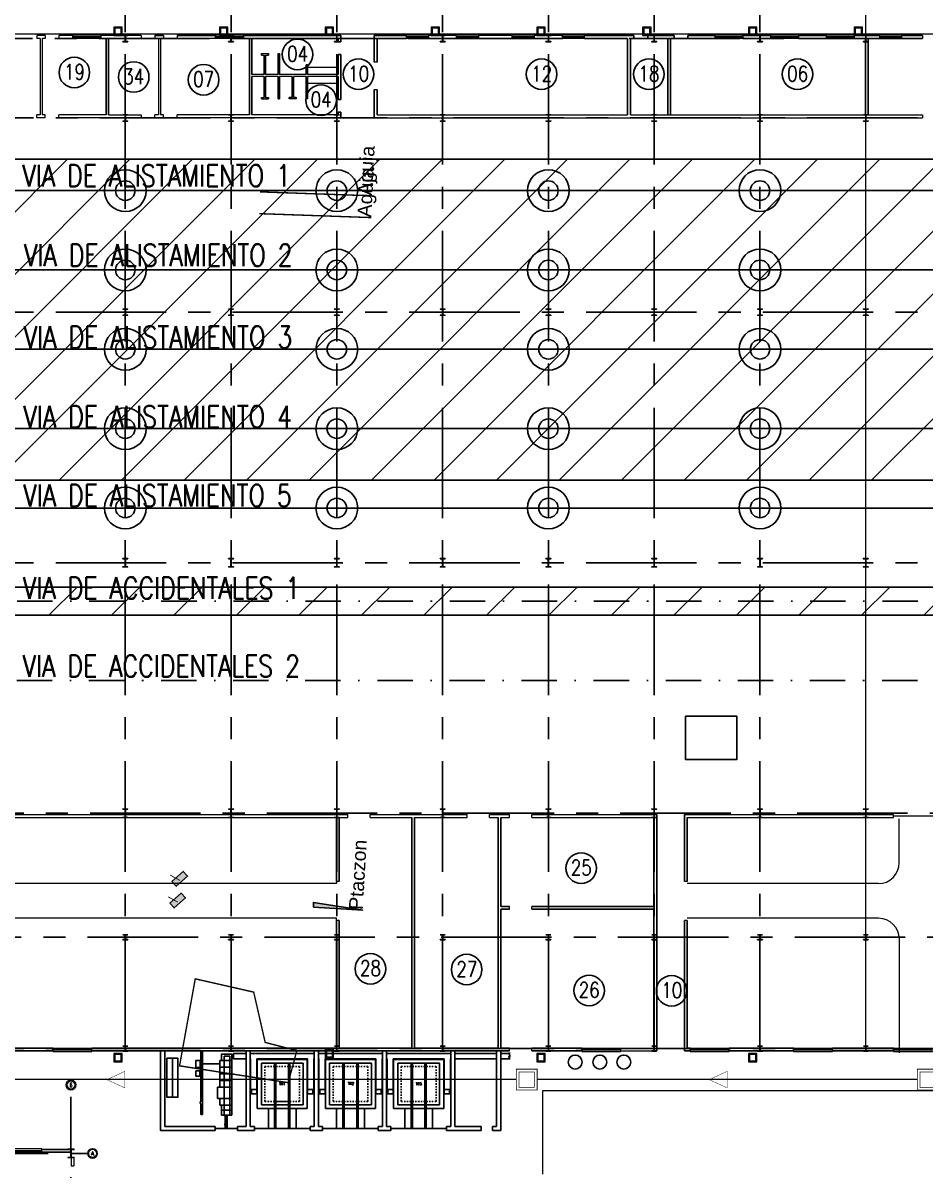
# Model space of a CAD drawing. Header units: millimetres. Extents: x -940 to 1351, y -586 to 711.
# Drawn here: x 622.3 to 687.1, y 202.6 to 285 of the extents above; entities that cross this region are included whole.
import ezdxf
from ezdxf.enums import TextEntityAlignment as Align

# ---------------------------------------------------------------- set-up
doc = ezdxf.new("R2010")
doc.units = ezdxf.units.MM
for name, pattern in [('CENTER', [50.8, 31.75, -6.35, 6.35, -6.35]), ('DASHED2', [0.375, 0.25, -0.125]), ('PHANTOM', [63.5, 31.75, -6.35, 6.35, -6.35, 6.35, -6.35]), ('TRAZO_Y_PUNTO2', [12.7, 6.35, -3.175, 0, -3.175]), ('TRAZOS', [0.75, 0.5, -0.25])]:
    doc.linetypes.add(name, pattern=pattern)
for name, color, linetype in [('00-perfiles', 3, 'Continuous'), ('Aisladores', 2, 'Continuous'), ('C_Aux', 2, 'Continuous'), ('camara de inspeccion', 4, 'Continuous'), ('Catenaria', 2, 'Continuous'), ('CI-Auxiliar1', 1, 'Continuous'), ('CI-Carpinteria Ventanas', 2, 'Continuous'), ('CI-Corte Mamposteria', 3, 'Continuous'), ('CI-Encofrado-g', 4, 'Continuous'), ('CI-Encofrados', 2, 'Continuous'), ('CI-Mampostería', 4, 'Continuous'), ('CI-Sanitarios', 1, 'Continuous'), ('Civ Auxiliar', 252, 'PHANTOM'), ('CLOACAL PRIMARIO', 6, 'Continuous'), ('ENad-AGUJAS', 22, 'Continuous'), ('ENad-cambios', 15, 'Continuous'), ('ENad-EDIFICIOS_ANDENES', 42, 'Continuous'), ('ES-Perfiles-g', 4, 'Continuous'), ('GE-Ejes', 1, 'CENTER'), ('GE-Titulos', 4, 'Continuous'), ('ME- VIAS SIN CAT', 1, 'TRAZO_Y_PUNTO2'), ('ME-Vias con catenarias', 30, 'Continuous'), ('numero locales', 3, 'Continuous'), ('S_EJES', 1, 'CENTER'), ('Scr Aguja', 1, 'Continuous'), ('Scr Corazon', 12, 'Continuous'), ('Transformadores', 3, 'Continuous')]:
    doc.layers.add(name, color=color, linetype=linetype)
for name, color, linetype, lineweight in [('CI-Circulación', 3, 'Continuous', 20), ('CI-PLUVIALES', 3, 'Continuous', 9), ('Circulación', 253, 'Continuous', 20)]:
    doc.layers.add(name, color=color, linetype=linetype, lineweight=lineweight)
doc.styles.add('Romans', font='romans.shx', dxfattribs={"width": 0.8})
doc.styles.add('Romans PF', font='romans.shx', dxfattribs={"width": 0.8})
doc.styles.get("Standard").update_dxf_attribs({"font": 'arial.ttf'})

# ---------------------------------------------------------------- blocks, each defined once
blk = doc.blocks.new('cambio-flat-1')
at = {"layer": 'ENad-cambios'}
h = blk.add_hatch(color=1, dxfattribs=at)
h.dxf.hatch_style = 1
h.set_gradient(color1=(255, 159, 127), color2=(255, 255, 0), tint=1)
h.paths.add_polyline_path([(6411372.879, 6139106.942), (6411372.879, 6139107.412), (6411373.962, 6139107.412), (6411373.962, 6139106.942)])
at = {"layer": 'ENad-cambios', "color": 1}
blk.add_lwpolyline([(6411372.879, 6139107.412), (6411373.962, 6139107.412), (6411373.962, 6139106.942), (6411372.879, 6139106.942)], close=True, dxfattribs=at)
at = {"layer": 'ENad-cambios', "const_width": 0.06}
blk.add_lwpolyline([(6411373.348, 6139107.08), (6411373.087, 6139107.823)], dxfattribs=at)
blk = doc.blocks.new('cambio-flat-2')
at = {"layer": 'ENad-cambios'}
h = blk.add_hatch(color=1, dxfattribs=at)
h.dxf.hatch_style = 1
h.set_gradient(color1=(255, 159, 127), color2=(255, 255, 0), tint=1)
h.paths.add_polyline_path([(6411372.879, 6139106.942), (6411372.879, 6139107.412), (6411373.962, 6139107.412), (6411373.962, 6139106.942)])
at = {"layer": 'ENad-cambios', "color": 1}
blk.add_lwpolyline([(6411372.879, 6139107.412), (6411373.962, 6139107.412), (6411373.962, 6139106.942), (6411372.879, 6139106.942)], close=True, dxfattribs=at)
at = {"layer": 'ENad-cambios', "const_width": 0.06}
blk.add_lwpolyline([(6411373.348, 6139107.08), (6411373.087, 6139107.823)], dxfattribs=at)
blk = doc.blocks.new('v-1')
at = {"layer": 'CI-Carpinteria Ventanas', "lineweight": 5, "ltscale": 2}
for p, q in [((0.02, 0.2), (1.96, 0.2)), ((1.95, 0.179), (0.03, 0.179)), ((1.95, 0.134), (0.03, 0.134)), ((0.03, 0.089), (1.95, 0.089)), ((0.99, 0.179), (0.99, 0.089))]:
    blk.add_line(p, q, dxfattribs=at)
for points in [[(0, 0.089), (0.03, 0.089), (0.03, 0.179), (0.02, 0.179), (0.02, 0.21), (-0.035, 0.21), (-0.035, 0.2)], [(0, 0), (0, -0.04), (2, -0.04), (2, 0)], [(2, 0.089), (1.95, 0.089), (1.95, 0.179), (1.96, 0.179), (1.96, 0.21), (2.015, 0.21), (2.015, 0.2)]]:
    blk.add_lwpolyline(points, dxfattribs=at)
blk = doc.blocks.new('v-3')
at = {"layer": 'CI-Carpinteria Ventanas', "lineweight": 5, "ltscale": 2}
for p, q in [((0.02, 0.2), (2.76, 0.2)), ((2.75, 0.179), (0.03, 0.179)), ((2.75, 0.134), (0.03, 0.134)), ((0.03, 0.089), (2.75, 0.089)), ((1.39, 0.179), (1.39, 0.089))]:
    blk.add_line(p, q, dxfattribs=at)
for points in [[(0, 0.089), (0.03, 0.089), (0.03, 0.179), (0.02, 0.179), (0.02, 0.21), (-0.035, 0.21), (-0.035, 0.2)], [(0, 0), (0, -0.04), (2.8, -0.04), (2.8, 0)], [(2.8, 0.089), (2.75, 0.089), (2.75, 0.179), (2.76, 0.179), (2.76, 0.21), (2.815, 0.21), (2.815, 0.2)]]:
    blk.add_lwpolyline(points, dxfattribs=at)
blk = doc.blocks.new('v-2')
at = {"layer": 'CI-Carpinteria Ventanas', "lineweight": 5, "ltscale": 2}
for p, q in [((0.02, 0.2), (1.56, 0.2)), ((1.55, 0.179), (0.03, 0.179)), ((1.55, 0.134), (0.03, 0.134)), ((0.03, 0.089), (1.55, 0.089)), ((0.79, 0.179), (0.79, 0.089))]:
    blk.add_line(p, q, dxfattribs=at)
for points in [[(0, 0.089), (0.03, 0.089), (0.03, 0.179), (0.02, 0.179), (0.02, 0.21), (-0.035, 0.21), (-0.035, 0.2)], [(0, 0), (0, -0.04), (1.6, -0.04), (1.6, 0)], [(1.6, 0.089), (1.55, 0.089), (1.55, 0.179), (1.56, 0.179), (1.56, 0.21), (1.615, 0.21), (1.615, 0.2)]]:
    blk.add_lwpolyline(points, dxfattribs=at)
blk = doc.blocks.new('numeros locales')
at = {"layer": 'numero locales', "color": 2}
blk.add_circle((0, 0), 1.099, dxfattribs=at)
at = {"layer": 'numero locales', "style": 'Romans', "width": 0.8}
blk.add_attdef('24', text='', height=1.1, dxfattribs=at).set_placement((0.008, -0.511), align=Align.CENTER)
blk = doc.blocks.new('CAMARA PL')
at = {"layer": 'CI-PLUVIALES', "ltscale": 2}
for points in [[(0, -0.6), (1.2, -0.6), (1.2, 0.6), (0, 0.6)], [(0.15, -0.45), (1.05, -0.45), (1.05, 0.45), (0.15, 0.45)]]:
    blk.add_lwpolyline(points, close=True, dxfattribs=at)
blk.add_lwpolyline([(0.35, 0.6), (0.85, 0.6)], dxfattribs=at)
blk = doc.blocks.new('A$C5B8B52F2')
at = {"layer": 'ES-Perfiles-g'}
for p, q in [((5, 175), (-175, 175)), ((-175, 169), (-175, 175)), ((-5, 169), (-175, 169)), ((-5, 169), (-5, -169)), ((5, 175), (175, 175)), ((5, 169), (5, -169)), ((175, 169), (5, 169)), ((175, 175), (175, 169)), ((-5, -169), (-175, -169)), ((-175, -169), (-175, -175)), ((-175, -175), (-5, -175)), ((-5, -175), (5, -175)), ((175, -169), (5, -169)), ((5, -175), (175, -175)), ((175, -175), (175, -169))]:
    blk.add_line(p, q, dxfattribs=at)
blk = doc.blocks.new('PERFIL 350')
at = {"layer": 'ES-Perfiles-g', "lineweight": 5, "ltscale": 2, "xscale": 0.001, "yscale": 0.001, "zscale": 0.001}
blk.add_blockref('A$C5B8B52F2', (0, 0), dxfattribs=at)
blk = doc.blocks.new('1')
at = {"layer": 'CI-Encofrado-g', "ltscale": 2}
for p, q in [((-36008, 14315), (-36008, 17815)), ((-36008, 17815), (-32408, 17815)), ((-35708, 14565), (-35708, 17565)), ((-35708, 17565), (-32708, 17565)), ((-32708, 14565), (-32708, 17565)), ((-32408, 14315), (-32408, 17815)), ((-36008, 14315), (-32408, 14315)), ((-35708, 14565), (-32708, 14565))]:
    blk.add_line(p, q, dxfattribs=at)
at = {"layer": 'CI-Encofrados', "color": 1, "ltscale": 2}
for p, q in [((-34758, 12865), (-34758, 17565)), ((-34658, 12865), (-34658, 17565)), ((-33758, 12865), (-33758, 17565)), ((-33658, 12865), (-33658, 17565))]:
    blk.add_line(p, q, dxfattribs=at)
at = {"layer": 'Civ Auxiliar', "ltscale": 2}
for p, q in [((-34708, 12865), (-34708, 17565)), ((-33708, 12865), (-33708, 17565))]:
    blk.add_line(p, q, dxfattribs=at)
at = {"layer": 'Transformadores', "color": 1, "linetype": 'DASHED2', "ltscale": 25}
blk.add_lwpolyline([(-32958, 17315), (-32958, 14815), (-35458, 14815), (-35458, 17315)], close=True, dxfattribs=at)
blk = doc.blocks.new('CI')
at = {"layer": 'camara de inspeccion', "ltscale": 2, "const_width": 0.06}
for points in [[(18072.656, 14483.486), (18072.656, 14482.736), (18073.406, 14482.736), (18074.156, 14482.736), (18074.156, 14483.486), (18074.156, 14484.236), (18073.406, 14484.236), (18072.656, 14484.236)], [(18072.856, 14483.486), (18072.856, 14482.936), (18073.406, 14482.936), (18073.956, 14482.936), (18073.956, 14483.486), (18073.956, 14484.036), (18073.406, 14484.036), (18072.856, 14484.036)], [(18101.463, 14483.486), (18101.463, 14482.736), (18102.213, 14482.736), (18102.963, 14482.736), (18102.963, 14483.486), (18102.963, 14484.236), (18102.213, 14484.236), (18101.463, 14484.236)], [(18101.663, 14483.486), (18101.663, 14482.936), (18102.213, 14482.936), (18102.763, 14482.936), (18102.763, 14483.486), (18102.763, 14484.036), (18102.213, 14484.036), (18101.663, 14484.036)]]:
    blk.add_lwpolyline(points, close=True, dxfattribs=at)
blk = doc.blocks.new('flechas')
at = {"layer": 'CLOACAL PRIMARIO', "lineweight": 20, "ltscale": 2, "const_width": 0.06}
for points in [[(-17180.29, 3310.3), (-17182.88, 3309.1), (-17180.29, 3307.91), (-17180.29, 3310.3)], [(-17093.74, 3310.3), (-17096.33, 3309.1), (-17093.74, 3307.91), (-17093.74, 3310.3)]]:
    blk.add_lwpolyline(points, dxfattribs=at)
blk = doc.blocks.new('cat')
at = {"layer": 'Aisladores', "ltscale": 4}
for centre, radius in [((30.4, -10.918), 1.5), ((45.6, -10.918), 1.5), ((60.8, -10.918), 1.5), ((76, -10.918), 1.5), ((30.4, -10.918), 0.7), ((45.6, -10.918), 0.7), ((60.8, -10.918), 0.7), ((76, -10.918), 0.7), ((30.4, -16.618), 1.5), ((45.6, -16.618), 1.5), ((60.8, -16.618), 1.5), ((76, -16.618), 1.5), ((30.4, -16.618), 0.7), ((45.6, -16.618), 0.7), ((60.8, -16.618), 0.7), ((76, -16.618), 0.7), ((30.4, -22.318), 1.5), ((45.6, -22.318), 1.5), ((60.8, -22.318), 1.5), ((76, -22.318), 1.5), ((30.4, -22.318), 0.7), ((45.6, -22.318), 0.7), ((60.8, -22.318), 0.7), ((76, -22.318), 0.7), ((30.4, -28.018), 1.5), ((45.6, -28.018), 1.5), ((60.8, -28.018), 1.5), ((76, -28.018), 1.5), ((30.4, -28.018), 0.7), ((45.6, -28.018), 0.7), ((60.8, -28.018), 0.7), ((76, -28.018), 0.7), ((30.4, -33.718), 1.5), ((45.6, -33.718), 1.5), ((60.8, -33.718), 1.5), ((76, -33.718), 1.5), ((30.4, -33.718), 0.7), ((45.6, -33.718), 0.7), ((60.8, -33.718), 0.7), ((76, -33.718), 0.7)]:
    blk.add_circle(centre, radius, dxfattribs=at)

msp = doc.modelspace()

# ---------------------------------------------------------------- hatches: boundary and pattern name
at = {"layer": 'CI-Auxiliar1', "transparency": 33554549}
h = msp.add_hatch(dxfattribs=at)
h.set_pattern_fill('ANSI31', color=256)
h.paths.add_polyline_path([(844.565, 244.505), (604.22, 244.505), (604.22, 242.473), (844.565, 242.473)])
h.paths.add_polyline_path([(844.565, 252.182), (604.22, 252.182), (604.22, 275.23), (782.977, 275.23), (844.565, 275.23)])
at = {"layer": 'ENad-AGUJAS'}
h = msp.add_hatch(color=27, dxfattribs=at)
h.set_gradient(color1=(141, 85, 42), one_color=1, tint=1)
h.paths.add_polyline_path([(643.146, 221.502), (643.132, 221.85), (646.675, 221.289)])

# ---------------------------------------------------------------- linework, layer by layer
at = {"color": 1}
for p, q in [((633.003, 210.662), (633.003, 207.854)), ((635.173, 210.248), (636.423, 210.248)), ((636.785, 205.608), (636.785, 206.558)), ((636.859, 205.608), (636.859, 206.558)), ((636.93, 205.608), (636.93, 206.558))]:
    msp.add_line(p, q, dxfattribs=at)
for p, q in [((643.106, 208.401), (643.106, 208.101)), ((648.006, 208.401), (648.006, 208.101))]:
    msp.add_line(p, q)
at = {"color": 1, "ltscale": 2}
for p, q in [((640.898, 207.558), (640.398, 207.558)), ((640.398, 207.558), (640.398, 205.608)), ((640.898, 207.558), (641.398, 207.558)), ((641.398, 207.558), (641.398, 205.608)), ((645.298, 207.558), (645.298, 205.608)), ((646.298, 207.558), (646.298, 205.608)), ((650.198, 207.558), (650.198, 205.608)), ((651.198, 207.558), (651.198, 205.608)), ((636.072, 205.608), (637.672, 205.608)), ((638.898, 205.608), (642.898, 205.608)), ((643.798, 205.608), (647.798, 205.608)), ((648.698, 205.608), (652.698, 205.608))]:
    msp.add_line(p, q, dxfattribs=at)
at = {"color": 1}
for points in [[(637.273, 210.488), (637.273, 210.958), (636.538, 210.958), (636.538, 210.488)], [(632.609, 210.662), (633.398, 210.662), (633.398, 207.854), (632.609, 207.854)], [(634.991, 210.502), (634.693, 210.502), (634.693, 209.994), (634.991, 209.994)], [(637.273, 210.008), (637.273, 210.488), (636.423, 210.488), (636.423, 210.008)], [(634.693, 209.746), (634.981, 209.746), (634.981, 209.36), (634.693, 209.36)], [(637.273, 209.528), (637.273, 210.008), (636.423, 210.008), (636.423, 209.528)], [(637.273, 209.048), (637.273, 209.528), (636.423, 209.528), (636.423, 209.048)], [(637.273, 207.768), (637.273, 208.568), (636.248, 208.568), (636.248, 207.768)], [(637.273, 207.288), (637.273, 207.768), (636.423, 207.768), (636.423, 207.288)], [(637.273, 206.923), (637.273, 207.288), (636.538, 207.288), (636.538, 206.923)]]:
    msp.add_lwpolyline(points, close=True, dxfattribs=at)
msp.add_lwpolyline([(636.423, 208.568), (636.423, 208.568), (637.273, 208.568), (637.273, 209.048), (636.423, 209.048), (636.423, 208.568)], dxfattribs=at)
at = {"color": 1, "linetype": 'TRAZOS', "ltscale": 100}
msp.add_lwpolyline([(637.273, 206.558), (637.273, 206.923), (636.538, 206.923), (636.538, 206.558)], close=True, dxfattribs=at)
at = {"layer": '00-perfiles'}
msp.add_lwpolyline([(669.871, 235.22), (673.545, 235.22), (673.545, 232.106), (669.871, 232.106)], close=True, dxfattribs=at)
at = {"layer": 'C_Aux', "lineweight": 25, "ltscale": 0.25}
for p, q in [((636.732, 205.887), (636.982, 205.887)), ((636.771, 205.901), (636.799, 205.873)), ((636.842, 205.901), (636.871, 205.873)), ((636.916, 205.901), (636.944, 205.873))]:
    msp.add_line(p, q, dxfattribs=at)
at = {"layer": 'CI-Auxiliar1', "ltscale": 2}
for points in [[(657.217, 211.007), (657.217, 210.842), (657.273, 210.814), (657.161, 210.758), (657.217, 210.73), (657.217, 210.566)], [(657.217, 211.058), (657.217, 210.938)]]:
    msp.add_lwpolyline(points, dxfattribs=at)
at = {"layer": 'CI-Carpinteria Ventanas', "lineweight": 5, "ltscale": 2}
msp.add_line((688.02, 228.058), (684.82, 228.058), dxfattribs=at)
at = {"layer": 'CI-Circulación', "ltscale": 2}
for p, q in [((765.342, 284.23), (598.843, 284.23)), ((659.598, 208.318), (659.598, 202.33)), ((827.426, 208.318), (659.598, 208.318))]:
    msp.add_line(p, q, dxfattribs=at)
at = {"layer": 'CI-Corte Mamposteria'}
for p, q in [((632.153, 209.208), (632.153, 211.182)), ((632.453, 211.182), (632.453, 205.758)), ((635.053, 208.558), (635.053, 211.182)), ((635.173, 211.182), (635.173, 206.612)), ((638.298, 205.758), (638.298, 211.182)), ((638.598, 205.758), (638.598, 211.182)), ((643.198, 211.182), (643.198, 205.758)), ((643.498, 211.182), (643.498, 205.758)), ((648.098, 211.182), (648.098, 205.758)), ((648.398, 211.182), (648.398, 205.758)), ((652.998, 211.182), (652.998, 205.758)), ((653.298, 211.182), (653.298, 205.758)), ((656.298, 211.182), (656.298, 205.758)), ((656.598, 211.182), (656.598, 205.458)), ((632.153, 205.458), (632.153, 209.208)), ((635.053, 207.532), (635.053, 208.558)), ((635.003, 207.412), (635.003, 207.532)), ((635.003, 207.532), (635.053, 207.532)), ((635.053, 207.412), (635.003, 207.412)), ((635.053, 206.612), (635.053, 207.412)), ((635.173, 206.612), (635.053, 206.612)), ((636.072, 205.458), (632.153, 205.458)), ((632.453, 205.758), (636.072, 205.758)), ((636.072, 205.458), (636.072, 205.758)), ((637.672, 205.758), (638.298, 205.758)), ((637.672, 205.458), (637.672, 205.758)), ((638.538, 205.458), (637.672, 205.458)), ((638.538, 205.458), (638.898, 205.458)), ((638.598, 205.758), (638.898, 205.758)), ((638.898, 205.758), (638.898, 205.458)), ((642.898, 205.758), (643.198, 205.758)), ((643.198, 205.758), (642.898, 205.758)), ((642.898, 205.758), (642.898, 205.458)), ((642.898, 205.458), (643.798, 205.458)), ((643.498, 205.758), (643.798, 205.758)), ((643.498, 205.758), (643.798, 205.758)), ((643.798, 205.758), (643.798, 205.458)), ((647.798, 205.758), (648.098, 205.758)), ((647.798, 205.758), (647.798, 205.458)), ((647.798, 205.458), (648.698, 205.458)), ((648.398, 205.758), (648.698, 205.758)), ((648.698, 205.758), (648.698, 205.458)), ((652.698, 205.758), (652.698, 205.458)), ((652.998, 205.758), (652.698, 205.758)), ((652.698, 205.458), (655.198, 205.458)), ((653.298, 205.758), (655.198, 205.758)), ((653.598, 205.758), (653.298, 205.758)), ((655.198, 205.758), (655.198, 205.458)), ((655.998, 205.758), (656.298, 205.758)), ((656.298, 205.758), (655.998, 205.758)), ((655.998, 205.758), (655.998, 205.458)), ((655.998, 205.458), (656.598, 205.458))]:
    msp.add_line(p, q, dxfattribs=at)
at = {"layer": 'CI-Encofrados', "ltscale": 2}
for p, q in [((636.722, 206.558), (636.722, 210.809)), ((636.722, 210.809), (637.122, 210.809)), ((637.122, 206.558), (637.122, 210.809)), ((638.69, 208.401), (638.69, 208.101)), ((652.906, 208.401), (652.906, 208.101)), ((639.898, 207.058), (639.898, 205.608)), ((641.898, 207.058), (641.898, 205.608)), ((644.798, 207.058), (644.798, 205.608)), ((646.798, 207.058), (646.798, 205.608)), ((649.698, 207.058), (649.698, 205.608)), ((651.698, 207.058), (651.698, 205.608))]:
    msp.add_line(p, q, dxfattribs=at)
for points in [[(638.298, 211.008), (637.405, 211.008), (637.405, 210.608), (638.298, 210.608)], [(643.198, 211.008), (638.598, 211.008)], [(648.098, 211.008), (643.498, 211.008)], [(652.998, 211.008), (648.398, 211.008)], [(656.298, 211.008), (653.298, 211.008)], [(657.217, 211.008), (656.598, 211.008)], [(638.598, 210.608), (638.623, 210.608), (638.623, 208.101), (639.073, 208.101), (639.073, 210.608), (642.723, 210.608), (642.723, 208.101), (643.173, 208.101), (643.173, 210.608), (643.198, 210.608)], [(643.498, 210.608), (643.523, 210.608), (643.523, 208.101), (643.973, 208.101), (643.973, 210.608), (647.623, 210.608), (647.623, 208.101), (648.073, 208.101), (648.073, 210.608), (648.098, 210.608)], [(648.398, 210.608), (648.423, 210.608), (648.423, 208.101), (648.873, 208.101), (648.873, 210.608), (652.523, 210.608), (652.523, 208.101), (652.973, 208.101), (652.973, 210.608), (652.998, 210.608)], [(653.298, 210.608), (656.298, 210.608)], [(656.598, 210.608), (657.217, 210.608)], [(638.69, 208.401), (639.09, 208.401), (639.09, 208.101), (638.69, 208.101)], [(643.106, 208.401), (642.706, 208.401), (642.706, 208.101), (643.106, 208.101)], [(643.59, 208.401), (643.99, 208.401), (643.99, 208.101), (643.59, 208.101)], [(648.006, 208.401), (647.606, 208.401), (647.606, 208.101), (648.006, 208.101)], [(648.49, 208.401), (648.89, 208.401), (648.89, 208.101), (648.49, 208.101)], [(652.906, 208.401), (652.506, 208.401), (652.506, 208.101), (652.906, 208.101)]]:
    msp.add_lwpolyline(points, dxfattribs=at)
for points in [[(638.598, 208.401), (638.69, 208.401), (638.69, 208.101), (638.598, 208.101)], [(643.198, 208.401), (643.106, 208.401), (643.106, 208.101), (643.198, 208.101)], [(643.498, 208.401), (643.59, 208.401), (643.59, 208.101), (643.498, 208.101)], [(648.098, 208.401), (648.006, 208.401), (648.006, 208.101), (648.098, 208.101)], [(648.398, 208.401), (648.49, 208.401), (648.49, 208.101), (648.398, 208.101)], [(652.998, 208.401), (652.906, 208.401), (652.906, 208.101), (652.998, 208.101)]]:
    msp.add_lwpolyline(points, close=True, dxfattribs=at)
at = {"layer": 'CI-Mampostería', "lineweight": 5, "ltscale": 2}
for p, q in [((623.855, 284.119), (623.255, 284.119)), ((623.255, 284.119), (623.255, 283.919)), ((623.505, 283.919), (623.255, 283.919)), ((623.505, 283.919), (623.505, 278.419)), ((623.655, 283.919), (623.655, 278.419)), ((623.855, 283.919), (623.655, 283.919)), ((623.855, 284.119), (623.855, 283.919)), ((625.855, 284.119), (624.855, 284.119)), ((624.855, 284.119), (624.855, 283.919)), ((625.855, 283.919), (624.855, 283.919)), ((630.755, 284.119), (627.855, 284.119)), ((628.255, 283.919), (627.855, 283.919)), ((630.755, 284.119), (630.755, 283.919)), ((631.755, 284.119), (631.755, 283.919)), ((632.005, 283.919), (632.005, 278.419)), ((632.355, 283.919), (632.155, 283.919)), ((632.155, 283.919), (632.155, 278.419)), ((632.355, 284.119), (632.355, 283.919)), ((633.355, 284.119), (633.355, 283.919)), ((636.105, 283.919), (633.355, 283.919)), ((638.555, 283.919), (638.105, 283.919)), ((649.82, 283.919), (649.82, 284.119)), ((651.42, 283.919), (651.42, 284.119)), ((653.42, 284.119), (651.42, 284.119)), ((653.42, 283.919), (653.42, 284.119)), ((655.02, 283.919), (655.02, 284.119)), ((657.42, 284.119), (655.02, 284.119)), ((657.42, 283.919), (657.42, 284.119)), ((659.02, 283.919), (659.02, 284.119)), ((661.02, 284.119), (659.02, 284.119)), ((661.02, 283.919), (661.02, 284.119)), ((662.62, 283.919), (662.62, 284.119)), ((672.003, 283.919), (672.003, 284.119)), ((674.003, 283.919), (674.003, 284.119)), ((676.003, 283.919), (676.003, 284.119)), ((678.003, 283.919), (678.003, 284.119)), ((680.003, 283.919), (680.003, 284.119)), ((682.003, 283.919), (682.003, 284.119)), ((683.82, 283.919), (683.82, 284.119)), ((685.42, 283.919), (685.42, 284.119)), ((686.9, 284.119), (686.9, 283.919)), ((639.405, 282.823), (639.905, 282.823)), ((639.405, 282.723), (639.605, 282.723)), ((639.705, 282.723), (639.905, 282.723)), ((640.605, 282.823), (640.705, 282.823)), ((642.705, 282.024), (642.605, 282.024)), ((647.705, 282.219), (647.505, 282.219)), ((639.605, 281.324), (638.705, 281.324)), ((639.605, 281.174), (638.705, 281.174)), ((640.605, 281.324), (639.705, 281.324)), ((640.605, 281.174), (639.705, 281.174)), ((642.605, 281.324), (640.705, 281.324)), ((641.605, 281.174), (640.705, 281.174)), ((642.605, 281.174), (641.705, 281.174)), ((644.905, 281.324), (642.705, 281.324)), ((644.905, 281.174), (642.705, 281.174)), ((647.705, 280.219), (647.505, 280.219)), ((639.405, 279.674), (639.605, 279.674)), ((639.405, 279.574), (639.905, 279.574)), ((639.705, 279.674), (639.905, 279.674)), ((640.605, 279.574), (640.705, 279.574)), ((641.605, 279.674), (641.405, 279.674)), ((641.905, 279.574), (641.405, 279.574)), ((641.905, 279.674), (641.705, 279.674)), ((642.705, 279.574), (642.605, 279.574)), ((623.505, 278.419), (623.255, 278.419)), ((623.255, 278.219), (623.255, 278.419)), ((623.855, 278.219), (623.255, 278.219)), ((623.855, 278.419), (623.655, 278.419)), ((623.855, 278.219), (623.855, 278.419)), ((628.255, 278.419), (624.855, 278.419)), ((624.855, 278.219), (624.855, 278.419)), ((630.755, 278.219), (624.855, 278.219)), ((628.405, 278.419), (630.755, 278.419)), ((630.755, 278.419), (630.755, 278.219)), ((631.755, 278.219), (631.755, 278.419)), ((632.005, 278.419), (631.755, 278.419)), ((632.355, 278.219), (631.755, 278.219)), ((632.355, 278.419), (632.155, 278.419)), ((632.355, 278.219), (632.355, 278.419)), ((638.555, 278.419), (633.355, 278.419)), ((633.355, 278.219), (633.355, 278.419)), ((645.105, 278.219), (633.355, 278.219)), ((644.905, 278.419), (638.705, 278.419)), ((647.505, 278.219), (686.9, 278.219)), ((647.705, 278.419), (665.705, 278.419)), ((665.905, 278.419), (682.795, 278.419)), ((682.995, 278.419), (686.9, 278.419)), ((686.9, 278.419), (686.9, 278.219)), ((599.228, 228.158), (645.619, 228.158)), ((599.243, 227.958), (644.797, 227.958)), ((644.997, 227.958), (645.619, 227.958)), ((645.619, 227.958), (645.619, 228.158)), ((647.219, 228.158), (654.176, 228.158)), ((647.219, 227.958), (647.219, 228.158)), ((647.219, 227.958), (650.197, 227.958)), ((650.397, 227.958), (654.176, 227.958)), ((654.176, 227.958), (654.176, 228.158)), ((655.776, 228.158), (657.22, 228.158)), ((655.776, 227.958), (655.776, 228.158)), ((655.776, 227.958), (656.398, 227.958)), ((656.598, 227.958), (657.22, 227.958)), ((657.22, 227.958), (657.22, 228.158)), ((658.82, 228.158), (667.797, 228.158)), ((658.82, 227.958), (658.82, 228.158)), ((658.82, 227.958), (667.597, 227.958)), ((669.797, 228.158), (684.82, 228.158)), ((669.997, 227.958), (684.82, 227.958)), ((684.82, 227.958), (684.82, 228.158)), ((644.997, 223.355), (644.797, 223.355)), ((669.996, 223.355), (669.796, 223.355)), ((657.22, 221.36), (657.22, 221.56)), ((658.82, 221.36), (658.82, 221.56)), ((644.997, 220.555), (644.797, 220.555)), ((669.995, 220.555), (669.795, 220.555)), ((624.42, 211.182), (624.42, 211.382)), ((627.22, 211.182), (627.22, 211.382)), ((657.22, 211.182), (657.22, 211.379)), ((658.82, 211.182), (658.82, 211.382)), ((662.42, 211.182), (662.42, 211.382)), ((665.22, 211.182), (665.22, 211.382)), ((665.22, 211.382), (667.597, 211.382)), ((665.22, 211.182), (667.797, 211.182)), ((670.205, 211.189), (670.205, 211.389)), ((673.005, 211.192), (673.005, 211.392)), ((677.62, 211.182), (677.62, 211.382)), ((680.42, 211.182), (680.42, 211.382)), ((684.82, 211.182), (684.82, 211.382)), ((623.619, 203.905), (623.619, 204.105)), ((625.715, 203.905), (625.715, 204.105)), ((625.723, 203.52), (625.723, 202.92)), ((625.723, 203.52), (625.923, 203.52)), ((625.723, 202.92), (625.923, 202.92)), ((625.923, 203.52), (625.923, 202.92))]:
    msp.add_line(p, q, dxfattribs=at)
at = {"layer": 'CI-Mampostería', "ltscale": 2}
for p, q in [((625.855, 283.919), (625.855, 284.119)), ((627.855, 283.919), (627.855, 284.119)), ((628.255, 278.419), (628.255, 283.919)), ((628.405, 278.419), (628.405, 283.919)), ((628.405, 283.919), (630.755, 283.919)), ((631.755, 284.119), (632.355, 284.119)), ((631.755, 283.919), (632.006, 283.919)), ((633.355, 284.119), (636.105, 284.119)), ((636.105, 284.119), (636.105, 283.919)), ((638.105, 284.119), (638.105, 283.919)), ((638.105, 284.119), (645.105, 284.119)), ((638.555, 283.919), (638.555, 278.419)), ((638.705, 283.919), (638.705, 281.324)), ((638.705, 283.919), (644.905, 283.919)), ((644.905, 283.919), (644.905, 283.675)), ((644.905, 283.675), (645.105, 283.675)), ((645.105, 284.119), (645.105, 283.675)), ((647.505, 284.119), (647.505, 282.219)), ((649.82, 284.119), (647.505, 284.119)), ((647.705, 283.919), (649.82, 283.919)), ((647.705, 283.919), (647.705, 282.219)), ((647.705, 283.919), (649.82, 283.919)), ((651.42, 283.919), (653.42, 283.919)), ((655.02, 283.919), (657.42, 283.919)), ((659.02, 283.919), (661.02, 283.919)), ((662.62, 284.119), (666.155, 284.119)), ((662.62, 283.919), (665.705, 283.919)), ((665.705, 283.919), (665.705, 278.419)), ((665.905, 283.919), (665.905, 278.419)), ((665.905, 283.919), (666.155, 283.919)), ((666.155, 284.119), (666.155, 283.919)), ((667.155, 284.119), (667.155, 283.919)), ((667.155, 284.119), (669.045, 284.119)), ((668.595, 283.919), (667.155, 283.919)), ((668.595, 283.919), (668.595, 278.419)), ((668.795, 283.919), (668.795, 278.419)), ((669.045, 283.919), (668.795, 283.919)), ((669.045, 284.119), (669.045, 283.919)), ((670.045, 284.119), (670.045, 283.919)), ((670.045, 284.119), (672.003, 284.119)), ((670.045, 283.919), (672.003, 283.919)), ((674.003, 284.119), (676.003, 284.119)), ((674.003, 283.919), (676.003, 283.919)), ((678.003, 284.119), (680.003, 284.119)), ((678.003, 283.919), (680.003, 283.919)), ((682.003, 284.119), (683.82, 284.119)), ((682.003, 283.919), (682.795, 283.919)), ((682.795, 283.919), (682.795, 278.419)), ((682.995, 283.919), (682.995, 278.419)), ((682.995, 283.919), (683.82, 283.919)), ((685.42, 284.119), (686.9, 284.119)), ((685.42, 283.919), (686.9, 283.919)), ((639.405, 282.723), (639.405, 282.823)), ((639.605, 281.324), (639.605, 282.723)), ((639.705, 281.324), (639.705, 282.723)), ((639.905, 282.723), (639.905, 282.823)), ((640.605, 281.324), (640.605, 282.823)), ((640.705, 281.324), (640.705, 282.823)), ((644.905, 282.751), (644.905, 281.324)), ((644.905, 282.751), (645.105, 282.751)), ((645.105, 282.751), (645.105, 279.519)), ((642.605, 282.024), (642.605, 281.324)), ((642.705, 282.024), (642.705, 281.324)), ((638.705, 281.174), (638.705, 278.419)), ((639.605, 281.174), (639.605, 279.674)), ((639.705, 281.174), (639.705, 279.674)), ((640.605, 281.174), (640.605, 279.574)), ((640.705, 281.174), (640.705, 279.574)), ((641.605, 281.174), (641.605, 279.674)), ((641.705, 281.174), (641.705, 279.674)), ((642.605, 281.174), (642.605, 279.574)), ((642.705, 281.174), (642.705, 279.574)), ((644.905, 281.174), (644.905, 279.519)), ((647.505, 280.219), (647.505, 278.219)), ((647.705, 280.219), (647.705, 278.419)), ((639.405, 279.674), (639.405, 279.574)), ((639.905, 279.674), (639.905, 279.574)), ((641.405, 279.674), (641.405, 279.574)), ((641.905, 279.674), (641.905, 279.574)), ((644.905, 279.519), (645.105, 279.519)), ((644.905, 278.619), (644.905, 278.419)), ((644.905, 278.619), (645.105, 278.619)), ((645.105, 278.619), (645.105, 278.219)), ((644.797, 223.355), (644.797, 227.958)), ((644.997, 223.355), (644.997, 227.958)), ((650.197, 211.379), (650.197, 227.958)), ((650.397, 211.379), (650.397, 227.958)), ((656.398, 211.379), (656.398, 227.958)), ((656.598, 221.56), (656.598, 227.958)), ((667.597, 221.56), (667.597, 227.958)), ((667.797, 211.182), (667.797, 228.158)), ((669.796, 223.355), (669.797, 228.158)), ((669.996, 223.355), (669.997, 227.958)), ((656.598, 221.56), (657.22, 221.56)), ((656.598, 211.379), (656.598, 221.36)), ((656.598, 221.36), (657.22, 221.36)), ((658.82, 221.56), (667.597, 221.56)), ((658.82, 221.36), (667.597, 221.36)), ((667.597, 211.382), (667.597, 221.36)), ((644.797, 211.382), (644.797, 220.555)), ((644.997, 211.379), (644.997, 220.555)), ((669.794, 211.179), (669.795, 220.555)), ((669.994, 211.379), (669.995, 220.555)), ((624.42, 211.382), (619.22, 211.382)), ((624.42, 211.182), (619.22, 211.182)), ((644.797, 211.382), (627.22, 211.382)), ((657.22, 211.182), (627.22, 211.182)), ((650.197, 211.379), (644.997, 211.379)), ((656.398, 211.379), (650.397, 211.379)), ((657.22, 211.379), (656.598, 211.379)), ((662.42, 211.382), (658.82, 211.382)), ((662.42, 211.182), (658.82, 211.182)), ((670.205, 211.179), (669.794, 211.179)), ((670.205, 211.379), (669.994, 211.379)), ((677.62, 211.382), (673.005, 211.382)), ((677.62, 211.182), (673.005, 211.182)), ((684.82, 211.382), (680.42, 211.382)), ((684.82, 211.182), (680.42, 211.182)), ((625.715, 204.105), (623.619, 204.105)), ((625.715, 203.905), (623.619, 203.905))]:
    msp.add_line(p, q, dxfattribs=at)
at = {"layer": 'CI-Mampostería'}
for p, q in [((782.977, 275.23), (604.22, 275.23)), ((631.22, 275.23), (604.22, 275.23)), ((844.565, 252.182), (604.22, 252.182)), ((844.565, 244.505), (604.22, 244.505)), ((844.565, 242.473), (604.22, 242.473))]:
    msp.add_line(p, q, dxfattribs=at)
at = {"layer": 'CI-Mampostería', "color": 1, "ltscale": 2}
msp.add_line((648.098, 209.008), (648.098, 211.182), dxfattribs=at)
at = {"layer": 'CI-Mampostería', "ltscale": 2}
for centre in [(661.947, 210.382), (663.715, 210.382), (665.436, 210.382)]:
    msp.add_circle(centre, 0.5, dxfattribs=at)
at = {"layer": 'CI-Sanitarios', "lineweight": 5, "ltscale": 2}
for p, q in [((644.905, 281.824), (642.705, 281.824)), ((644.905, 280.674), (642.705, 280.674))]:
    msp.add_line(p, q, dxfattribs=at)
at = {"layer": 'Circulación', "ltscale": 2}
for p, q in [((685.216, 224.698), (685.214, 227.857)), ((683.716, 223.198), (669.995, 223.198)), ((683.731, 220.713), (669.995, 220.713)), ((685.231, 211.053), (685.231, 219.213))]:
    msp.add_line(p, q, dxfattribs=at)
at = {"layer": 'Circulación', "lineweight": 5, "ltscale": 2}
for p, q in [((644.797, 223.355), (644.797, 223.198)), ((644.797, 223.198), (599.244, 223.198)), ((644.797, 220.713), (599.244, 220.713)), ((644.797, 220.555), (644.797, 220.713))]:
    msp.add_line(p, q, dxfattribs=at)
at = {"layer": 'Circulación', "ltscale": 2}
for centre, start, end in [((683.716, 224.698), 270, 0), ((683.731, 219.213), 0, 90)]:
    msp.add_arc(centre, 1.5, start, end, dxfattribs=at)
at = {"layer": 'CLOACAL PRIMARIO', "lineweight": 5, "ltscale": 2}
for p, q in [((598.657, 209.145), (657.712, 209.15)), ((659.212, 209.143), (686.52, 209.145))]:
    msp.add_line(p, q, dxfattribs=at)
at = {"layer": 'ENad-AGUJAS', "const_width": 0.1}
for points in [[(647.332, 272.608), (639.292, 272.891)], [(647.287, 271.045), (639.248, 271.328)]]:
    msp.add_lwpolyline(points, dxfattribs=at)
at = {"layer": 'ENad-AGUJAS'}
msp.add_lwpolyline([(643.146, 221.502), (643.132, 221.85), (646.675, 221.289)], close=True, dxfattribs=at)
at = {"layer": 'ENad-EDIFICIOS_ANDENES', "color": 1, "const_width": 0.1}
msp.add_lwpolyline([(634.647, 216.362), (633.519, 210.111), (641.324, 208.903), (641.944, 211.204), (639.671, 211.794), (638.847, 215.407)], close=True, dxfattribs=at)
at = {"layer": 'ES-Perfiles-g'}
for p, q in [((629.614, 284.125), (629.626, 284.125)), ((637.214, 284.125), (637.226, 284.125)), ((644.814, 284.125), (644.826, 284.125)), ((652.414, 284.125), (652.426, 284.125)), ((660.014, 284.125), (660.026, 284.125)), ((667.614, 284.125), (667.626, 284.125)), ((675.214, 284.125), (675.226, 284.125)), ((682.814, 284.125), (682.826, 284.125)), ((629.614, 278.425), (629.626, 278.425)), ((637.214, 278.425), (637.226, 278.425)), ((644.814, 278.425), (644.826, 278.425)), ((652.414, 278.425), (652.426, 278.425)), ((660.014, 278.425), (660.026, 278.425)), ((667.614, 278.425), (667.626, 278.425)), ((675.214, 278.425), (675.226, 278.425)), ((682.814, 278.425), (682.826, 278.425)), ((629.614, 264.475), (629.626, 264.475)), ((637.214, 264.475), (637.226, 264.475)), ((644.814, 264.475), (644.826, 264.475)), ((652.414, 264.475), (652.426, 264.475)), ((660.014, 264.475), (660.026, 264.475)), ((667.614, 264.475), (667.626, 264.475)), ((675.214, 264.475), (675.226, 264.475)), ((682.814, 264.475), (682.826, 264.475)), ((629.612, 246.55), (629.628, 246.55)), ((637.212, 246.55), (637.228, 246.55)), ((644.812, 246.55), (644.828, 246.55)), ((652.412, 246.55), (652.428, 246.55)), ((660.012, 246.55), (660.028, 246.55)), ((667.612, 246.55), (667.628, 246.55)), ((675.212, 246.55), (675.228, 246.55)), ((682.812, 246.55), (682.828, 246.55)), ((629.612, 228.55), (629.628, 228.55)), ((637.212, 228.55), (637.228, 228.55)), ((644.812, 228.55), (644.828, 228.55)), ((652.412, 228.55), (652.428, 228.55)), ((660.012, 228.55), (660.028, 228.55)), ((667.612, 228.55), (667.628, 228.55)), ((675.212, 228.55), (675.228, 228.55)), ((682.812, 228.55), (682.828, 228.55))]:
    msp.add_line(p, q, dxfattribs=at)
for points in [[(629.614, 284.119), (629.445, 284.119), (629.445, 284.125), (629.795, 284.125), (629.795, 284.119), (629.626, 284.119), (629.626, 283.682), (629.795, 283.682), (629.795, 283.675), (629.445, 283.675), (629.445, 283.682), (629.614, 283.682)], [(637.214, 284.119), (637.045, 284.119), (637.045, 284.125), (637.395, 284.125), (637.395, 284.119), (637.226, 284.119), (637.226, 283.682), (637.395, 283.682), (637.395, 283.675), (637.045, 283.675), (637.045, 283.682), (637.214, 283.682)], [(644.814, 284.119), (644.645, 284.119), (644.645, 284.125), (644.995, 284.125), (644.995, 284.119), (644.826, 284.119), (644.826, 283.682), (644.995, 283.682), (644.995, 283.675), (644.645, 283.675), (644.645, 283.682), (644.814, 283.682)], [(652.414, 284.119), (652.245, 284.119), (652.245, 284.125), (652.595, 284.125), (652.595, 284.119), (652.426, 284.119), (652.426, 283.682), (652.595, 283.682), (652.595, 283.675), (652.245, 283.675), (652.245, 283.682), (652.414, 283.682)], [(660.014, 284.119), (659.845, 284.119), (659.845, 284.125), (660.195, 284.125), (660.195, 284.119), (660.026, 284.119), (660.026, 283.682), (660.195, 283.682), (660.195, 283.675), (659.845, 283.675), (659.845, 283.682), (660.014, 283.682)], [(667.614, 284.119), (667.445, 284.119), (667.445, 284.125), (667.795, 284.125), (667.795, 284.119), (667.626, 284.119), (667.626, 283.682), (667.795, 283.682), (667.795, 283.675), (667.445, 283.675), (667.445, 283.682), (667.614, 283.682)], [(675.214, 284.119), (675.045, 284.119), (675.045, 284.125), (675.395, 284.125), (675.395, 284.119), (675.226, 284.119), (675.226, 283.682), (675.395, 283.682), (675.395, 283.675), (675.045, 283.675), (675.045, 283.682), (675.214, 283.682)], [(682.814, 284.119), (682.645, 284.119), (682.645, 284.125), (682.995, 284.125), (682.995, 284.119), (682.826, 284.119), (682.826, 283.682), (682.995, 283.682), (682.995, 283.675), (682.645, 283.675), (682.645, 283.682), (682.814, 283.682)], [(629.614, 278.419), (629.445, 278.419), (629.445, 278.425), (629.795, 278.425), (629.795, 278.419), (629.626, 278.419), (629.626, 277.982), (629.795, 277.982), (629.795, 277.975), (629.445, 277.975), (629.445, 277.982), (629.614, 277.982)], [(637.214, 278.419), (637.045, 278.419), (637.045, 278.425), (637.395, 278.425), (637.395, 278.419), (637.226, 278.419), (637.226, 277.982), (637.395, 277.982), (637.395, 277.975), (637.045, 277.975), (637.045, 277.982), (637.214, 277.982)], [(644.814, 278.419), (644.645, 278.419), (644.645, 278.425), (644.995, 278.425), (644.995, 278.419), (644.826, 278.419), (644.826, 277.982), (644.995, 277.982), (644.995, 277.975), (644.645, 277.975), (644.645, 277.982), (644.814, 277.982)], [(652.414, 278.419), (652.245, 278.419), (652.245, 278.425), (652.595, 278.425), (652.595, 278.419), (652.426, 278.419), (652.426, 277.982), (652.595, 277.982), (652.595, 277.975), (652.245, 277.975), (652.245, 277.982), (652.414, 277.982)], [(660.014, 278.419), (659.845, 278.419), (659.845, 278.425), (660.195, 278.425), (660.195, 278.419), (660.026, 278.419), (660.026, 277.982), (660.195, 277.982), (660.195, 277.975), (659.845, 277.975), (659.845, 277.982), (660.014, 277.982)], [(667.614, 278.419), (667.445, 278.419), (667.445, 278.425), (667.795, 278.425), (667.795, 278.419), (667.626, 278.419), (667.626, 277.982), (667.795, 277.982), (667.795, 277.975), (667.445, 277.975), (667.445, 277.982), (667.614, 277.982)], [(675.214, 278.419), (675.045, 278.419), (675.045, 278.425), (675.395, 278.425), (675.395, 278.419), (675.226, 278.419), (675.226, 277.982), (675.395, 277.982), (675.395, 277.975), (675.045, 277.975), (675.045, 277.982), (675.214, 277.982)], [(682.814, 278.419), (682.645, 278.419), (682.645, 278.425), (682.995, 278.425), (682.995, 278.419), (682.826, 278.419), (682.826, 277.982), (682.995, 277.982), (682.995, 277.975), (682.645, 277.975), (682.645, 277.982), (682.814, 277.982)], [(629.614, 264.469), (629.445, 264.469), (629.445, 264.475), (629.795, 264.475), (629.795, 264.469), (629.626, 264.469), (629.626, 264.032), (629.795, 264.032), (629.795, 264.025), (629.445, 264.025), (629.445, 264.032), (629.614, 264.032)], [(637.214, 264.469), (637.045, 264.469), (637.045, 264.475), (637.395, 264.475), (637.395, 264.469), (637.226, 264.469), (637.226, 264.032), (637.395, 264.032), (637.395, 264.025), (637.045, 264.025), (637.045, 264.032), (637.214, 264.032)], [(644.814, 264.469), (644.645, 264.469), (644.645, 264.475), (644.995, 264.475), (644.995, 264.469), (644.826, 264.469), (644.826, 264.032), (644.995, 264.032), (644.995, 264.025), (644.645, 264.025), (644.645, 264.032), (644.814, 264.032)], [(652.414, 264.469), (652.245, 264.469), (652.245, 264.475), (652.595, 264.475), (652.595, 264.469), (652.426, 264.469), (652.426, 264.032), (652.595, 264.032), (652.595, 264.025), (652.245, 264.025), (652.245, 264.032), (652.414, 264.032)], [(660.014, 264.469), (659.845, 264.469), (659.845, 264.475), (660.195, 264.475), (660.195, 264.469), (660.026, 264.469), (660.026, 264.032), (660.195, 264.032), (660.195, 264.025), (659.845, 264.025), (659.845, 264.032), (660.014, 264.032)], [(667.614, 264.469), (667.445, 264.469), (667.445, 264.475), (667.795, 264.475), (667.795, 264.469), (667.626, 264.469), (667.626, 264.032), (667.795, 264.032), (667.795, 264.025), (667.445, 264.025), (667.445, 264.032), (667.614, 264.032)], [(675.214, 264.469), (675.045, 264.469), (675.045, 264.475), (675.395, 264.475), (675.395, 264.469), (675.226, 264.469), (675.226, 264.032), (675.395, 264.032), (675.395, 264.025), (675.045, 264.025), (675.045, 264.032), (675.214, 264.032)], [(682.814, 264.469), (682.645, 264.469), (682.645, 264.475), (682.995, 264.475), (682.995, 264.469), (682.826, 264.469), (682.826, 264.032), (682.995, 264.032), (682.995, 264.025), (682.645, 264.025), (682.645, 264.032), (682.814, 264.032)], [(629.612, 246.543), (629.443, 246.543), (629.443, 246.55), (629.797, 246.55), (629.797, 246.543), (629.628, 246.543), (629.628, 245.958), (629.797, 245.958), (629.797, 245.95), (629.443, 245.95), (629.443, 245.958), (629.612, 245.958)], [(637.212, 246.543), (637.043, 246.543), (637.043, 246.55), (637.397, 246.55), (637.397, 246.543), (637.228, 246.543), (637.228, 245.958), (637.397, 245.958), (637.397, 245.95), (637.043, 245.95), (637.043, 245.958), (637.212, 245.958)], [(644.812, 246.543), (644.643, 246.543), (644.643, 246.55), (644.997, 246.55), (644.997, 246.543), (644.828, 246.543), (644.828, 245.958), (644.997, 245.958), (644.997, 245.95), (644.643, 245.95), (644.643, 245.958), (644.812, 245.958)], [(652.412, 246.543), (652.243, 246.543), (652.243, 246.55), (652.597, 246.55), (652.597, 246.543), (652.428, 246.543), (652.428, 245.958), (652.597, 245.958), (652.597, 245.95), (652.243, 245.95), (652.243, 245.958), (652.412, 245.958)], [(660.012, 246.543), (659.843, 246.543), (659.843, 246.55), (660.197, 246.55), (660.197, 246.543), (660.028, 246.543), (660.028, 245.958), (660.197, 245.958), (660.197, 245.95), (659.843, 245.95), (659.843, 245.958), (660.012, 245.958)], [(667.612, 246.543), (667.443, 246.543), (667.443, 246.55), (667.797, 246.55), (667.797, 246.543), (667.628, 246.543), (667.628, 245.958), (667.797, 245.958), (667.797, 245.95), (667.443, 245.95), (667.443, 245.958), (667.612, 245.958)], [(675.212, 246.543), (675.043, 246.543), (675.043, 246.55), (675.397, 246.55), (675.397, 246.543), (675.228, 246.543), (675.228, 245.958), (675.397, 245.958), (675.397, 245.95), (675.043, 245.95), (675.043, 245.958), (675.212, 245.958)], [(682.812, 246.543), (682.643, 246.543), (682.643, 246.55), (682.997, 246.55), (682.997, 246.543), (682.828, 246.543), (682.828, 245.958), (682.997, 245.958), (682.997, 245.95), (682.643, 245.95), (682.643, 245.958), (682.812, 245.958)], [(629.612, 228.543), (629.443, 228.543), (629.443, 228.55), (629.797, 228.55), (629.797, 228.543), (629.628, 228.543), (629.628, 227.958), (629.797, 227.958), (629.797, 227.95), (629.443, 227.95), (629.443, 227.958), (629.612, 227.958)], [(637.212, 228.543), (637.043, 228.543), (637.043, 228.55), (637.397, 228.55), (637.397, 228.543), (637.228, 228.543), (637.228, 227.958), (637.397, 227.958), (637.397, 227.95), (637.043, 227.95), (637.043, 227.958), (637.212, 227.958)], [(644.812, 228.543), (644.643, 228.543), (644.643, 228.55), (644.997, 228.55), (644.997, 228.543), (644.828, 228.543), (644.828, 227.958), (644.997, 227.958), (644.997, 227.95), (644.643, 227.95), (644.643, 227.958), (644.812, 227.958)], [(652.412, 228.543), (652.243, 228.543), (652.243, 228.55), (652.597, 228.55), (652.597, 228.543), (652.428, 228.543), (652.428, 227.958), (652.597, 227.958), (652.597, 227.95), (652.243, 227.95), (652.243, 227.958), (652.412, 227.958)], [(660.012, 228.543), (659.843, 228.543), (659.843, 228.55), (660.197, 228.55), (660.197, 228.543), (660.028, 228.543), (660.028, 227.958), (660.197, 227.958), (660.197, 227.95), (659.843, 227.95), (659.843, 227.958), (660.012, 227.958)], [(667.612, 228.543), (667.443, 228.543), (667.443, 228.55), (667.797, 228.55), (667.797, 228.543), (667.628, 228.543), (667.628, 227.958), (667.797, 227.958), (667.797, 227.95), (667.443, 227.95), (667.443, 227.958), (667.612, 227.958)], [(675.212, 228.543), (675.043, 228.543), (675.043, 228.55), (675.397, 228.55), (675.397, 228.543), (675.228, 228.543), (675.228, 227.958), (675.397, 227.958), (675.397, 227.95), (675.043, 227.95), (675.043, 227.958), (675.212, 227.958)], [(682.812, 228.543), (682.643, 228.543), (682.643, 228.55), (682.997, 228.55), (682.997, 228.543), (682.828, 228.543), (682.828, 227.958), (682.997, 227.958), (682.997, 227.95), (682.643, 227.95), (682.643, 227.958), (682.812, 227.958)]]:
    msp.add_lwpolyline(points, close=True, dxfattribs=at)
at = {"layer": 'ES-Perfiles-g', "ltscale": 2}
msp.add_lwpolyline([(625.715, 203.55), (625.715, 204.09, 0.263228), (625.696, 204.105), (625.494, 204.105), (625.494, 204.12), (625.944, 204.12), (625.944, 204.105), (625.742, 204.105, 0.263228), (625.723, 204.09), (625.723, 203.55, 0.263228), (625.742, 203.535), (625.944, 203.535), (625.944, 203.52), (625.494, 203.52), (625.494, 203.535), (625.696, 203.535, 0.263228)], format="xyb", close=True, dxfattribs=at)
at = {"layer": 'GE-Ejes', "ltscale": 0.25}
for p, q in [((629.62, 211.35), (629.62, 297.296)), ((637.22, 211.35), (637.22, 297.296)), ((644.82, 211.35), (644.82, 297.296)), ((652.42, 211.35), (652.42, 297.296)), ((660.02, 211.35), (660.02, 297.296)), ((667.62, 211.35), (667.62, 297.296)), ((675.22, 211.35), (675.22, 297.296)), ((589.626, 283.9), (863.164, 283.9)), ((589.699, 278.2), (863.164, 278.2)), ((599.22, 264.25), (863.164, 264.25)), ((599.22, 246.25), (863.164, 246.25)), ((588.986, 228.25), (863.164, 228.25)), ((588.812, 219.35), (863.164, 219.35)), ((588.992, 211.35), (863.164, 211.35)), ((625.719, 191.014), (625.719, 207.896)), ((590.731, 203.82), (626.926, 203.82))]:
    msp.add_line(p, q, dxfattribs=at)
at = {"layer": 'GE-Ejes', "color": 3, "linetype": 'ByBlock'}
for centre, radius in [((625.719, 208.736), 0.34), ((625.719, 208.736), 0.3), ((627.266, 203.82), 0.34), ((627.266, 203.82), 0.3)]:
    msp.add_circle(centre, radius, dxfattribs=at)
at = {"layer": 'ME- VIAS SIN CAT', "ltscale": 0.4}
for p, q in [((847.129, 243.482), (598.59, 243.482)), ((847.109, 237.782), (598.59, 237.782))]:
    msp.add_line(p, q, dxfattribs=at)
at = {"layer": 'ME-Vias con catenarias', "ltscale": 0.5}
for p, q in [((505.519, 272.982), (847.2, 272.982)), ((568.837, 267.282), (847.2, 267.282)), ((559.534, 261.582), (847.2, 261.582)), ((574.485, 255.882), (847.2, 255.882)), ((591.653, 250.182), (847.2, 250.182))]:
    msp.add_line(p, q, dxfattribs=at)
at = {"layer": 'S_EJES', "lineweight": 0, "ltscale": 50}
msp.add_line((682.82, 211.35), (682.82, 297.296), dxfattribs=at)

# ---------------------------------------------------------------- block references
at = {"color": 7, "xscale": 0.5, "yscale": 0.5, "zscale": 0.5}
msp.add_blockref('flechas', (9219.737, -1445.431), dxfattribs=at)
at = {"layer": 'Catenaria'}
msp.add_blockref('cat', (599.22, 283.9), dxfattribs=at)
at = {"layer": 'CI-Carpinteria Ventanas', "lineweight": 5, "ltscale": 2}
for name, p, rotation in [('v-1', (627.855, 284.119), 180.000000000503), ('v-1', (638.105, 284.119), 180.0000000005018), ('v-2', (651.42, 284.119), 180.000000000506), ('v-2', (655.02, 284.119), 180.0000000005029), ('v-2', (659.02, 284.119), 180.0000000005045), ('v-2', (662.62, 284.119), 180.0000000005018), ('v-1', (674.003, 284.119), 180.0000000005071), ('v-1', (678.003, 284.119), 180.0000000005054), ('v-1', (682.003, 284.119), 180.0000000005034), ('v-2', (685.42, 284.119), 180.0000000005039), ('v-3', (623.619, 204.105), 180.0000000000001)]:
    msp.add_blockref(name, p, dxfattribs=dict(at, rotation=rotation))
for p in [(624.42, 211.182), (662.42, 211.182), (670.205, 211.182), (677.62, 211.182), (684.82, 211.182)]:
    msp.add_blockref('v-3', p, dxfattribs=at)
at = {"layer": 'CI-Encofrados', "color": 252, "xscale": 0.001, "yscale": 0.001, "zscale": 0.001}
for p in [(675.106, 192.743), (680.006, 192.743), (684.906, 192.743)]:
    msp.add_blockref('1', p, dxfattribs=at)
at = {"layer": 'CI-PLUVIALES', "xscale": 0.4999999999999999, "yscale": 0.4999999999999999, "zscale": 0.4999999999999999}
for p in [(628.79, 284.43), (636.39, 284.43), (643.99, 284.43), (651.59, 284.43), (659.19, 284.43), (666.79, 284.43), (674.39, 284.43), (681.99, 284.43), (628.79, 210.693), (643.99, 210.993), (659.19, 210.693), (674.39, 210.693)]:
    msp.add_blockref('CAMARA PL', p, dxfattribs=at)
at = {"layer": 'CLOACAL PRIMARIO', "color": 3}
msp.add_blockref('CI', (-17414.944, -14274.364), dxfattribs=at)
at = {"layer": 'ENad-cambios', "rotation": 41.55050730889587}
for name, p in [('cambio-flat-1', (-725507.378, -8846644.002)), ('cambio-flat-2', (-725507.535, -8846645.558))]:
    msp.add_blockref(name, p, dxfattribs=at)
at = {"layer": 'ES-Perfiles-g', "lineweight": 5, "ltscale": 2}
for p in [(629.62, 219.35), (637.22, 219.35), (644.82, 219.35), (652.42, 219.35), (660.02, 219.35), (667.62, 219.35), (675.22, 219.35), (682.82, 219.35), (629.62, 211.35), (637.22, 211.35), (644.82, 211.35), (652.42, 211.35), (660.02, 211.35), (667.62, 211.35), (675.22, 211.35), (682.82, 211.35)]:
    msp.add_blockref('PERFIL 350', p, dxfattribs=at)
at = {"layer": 'numero locales'}
for p, values in [((641.998, 282.767), {'24': '04'}), ((625.961, 281.467), {'24': '19'}), ((630.225, 281.143), {'24': '34'}), ((635.248, 280.947), {'24': '07'}), ((646.378, 281.342), {'24': '10'}), ((659.528, 281.342), {'24': '12'}), ((667.235, 281.342), {'24': '18'}), ((677.918, 281.342), {'24': '06'}), ((643.685, 279.482), {'24': '04'}), ((662.374, 224.313), {'24': '25'}), ((647.232, 217.084), {'24': '28'}), ((654.146, 217.028), {'24': '27'}), ((662.942, 215.524), {'24': '26'}), ((668.872, 215.502), {'24': '10'})]:
    msp.add_blockref('numeros locales', p, dxfattribs=at).add_auto_attribs(values)

# ---------------------------------------------------------------- texts
at = {"layer": 'GE-Ejes', "color": 3, "char_height": 0.3, "width": 0.26667, "attachment_point": 5, "style": 'Romans'}
for s, insert in [('6', (625.719, 208.736)), ('A', (627.266, 203.82))]:
    msp.add_mtext(s, dxfattribs=dict(at, insert=insert))
at = {"layer": 'GE-Titulos', "char_height": 2.5, "width": 178.38895, "attachment_point": 4, "line_spacing_factor": 1.200001, "style": 'Romans PF'}
for s, insert in [('{\\H0.625x;\\C3;VIA DE ALISTAMIENTO 1}', (622.228, 274.055)), ('{\\H0.625x;\\C3;VIA DE ALISTAMIENTO 2}', (622.355, 268.345)), ('{\\H0.625x;\\C3;VIA DE ALISTAMIENTO 3}', (622.334, 262.456)), ('{\\H0.625x;\\C3;VIA DE ALISTAMIENTO 4}', (622.313, 256.74)), ('{\\H0.625x;\\C3;VIA DE ALISTAMIENTO 5}', (622.293, 251.08)), ('{\\H0.625x;\\C3;VIA DE ACCIDENTALES 1}', (622.268, 244.429)), ('{\\H0.625x;\\C3;VIA DE ACCIDENTALES 2}', (622.247, 238.825))]:
    msp.add_mtext(s, dxfattribs=dict(at, insert=insert))
at = {"layer": 'GE-Titulos', "color": 1, "char_height": 0.325, "width": 4.15049, "attachment_point": 4, "line_spacing_factor": 1.200001, "style": 'Romans'}
for s, insert in [('\\pi1.8934;{\\H0.625x;TR1}', (638.773, 208.814)), ('\\pi1.8702;{\\H0.625x;TR2}', (643.74, 208.841)), ('\\pi1.8702;{\\H0.625x;TR3}', (648.606, 208.818))]:
    msp.add_mtext(s, dxfattribs=dict(at, insert=insert))
at = {"layer": 'Scr Aguja'}
for p in [(647.332, 272.608), (647.287, 271.045)]:
    msp.add_text('Aguja', height=1, rotation=86.55051, dxfattribs=at).set_placement(p)
at = {"layer": 'Scr Corazon'}
msp.add_text('Ptaczon', height=1, rotation=86.55051, dxfattribs=at).set_placement((646.675, 221.289))

doc.saveas('drawing.dxf')
